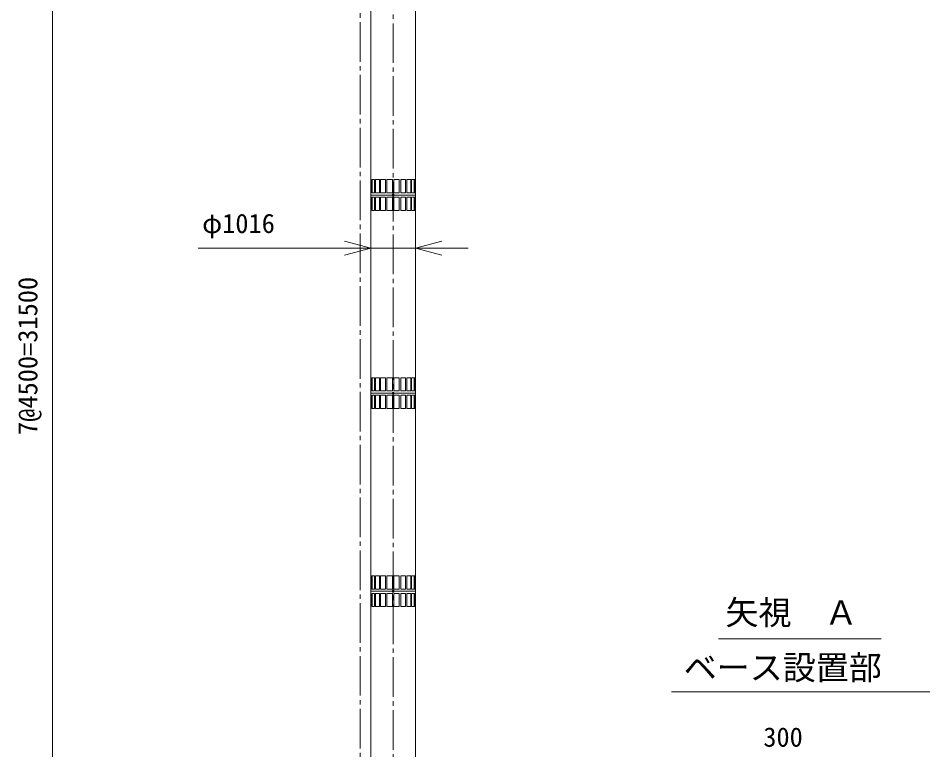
# Model space of a CAD drawing. Units: millimetres, scale not verified. Extents: x -27556 to 27590, y -36412 to 39687.
# Drawn here: x -27442 to -6736, y -14845 to 1772 of the extents above; entities that cross this region are included whole.
import ezdxf
from ezdxf.enums import TextEntityAlignment as Align

# ---------------------------------------------------------------- set-up
doc = ezdxf.new("R2010")
doc.units = ezdxf.units.MM
doc.header["$LTSCALE"] = 100
doc.header["$PDMODE"] = 32
doc.header["$PDSIZE"] = 50
doc.linetypes.add('CHAIN2', pattern=[12, 9, -1, 1, -1])
for name, color, linetype, lineweight in [('0-3_05 寸法', 7, 'Continuous', 18), ('0-4_10 当社外形線', 7, 'Continuous', 18), ('0-5_12 当社中心線', 7, 'CHAIN2', 18)]:
    doc.layers.add(name, color=color, linetype=linetype, lineweight=lineweight)
doc.styles.add('ＭＳ ゴシック', font='')
doc.styles.get('ＭＳ ゴシック').set_extended_font_data('MS Gothic')

msp = doc.modelspace()

# ---------------------------------------------------------------- linework, layer by layer
at = {"layer": '0-3_05 寸法'}
for p, q in [((-26665.5, 10656.1), (-26665.5, -19643.9)), ((-19434.3, -3971.5), (-19434.3, -3300.3)), ((-18418.3, -4193.9), (-18418.3, -3300.3)), ((-20034.3, -3450.3), (-23354.3, -3450.3)), ((-19434.3, -3450.3), (-20034.3, -3450.3)), ((-18418.3, -3450.3), (-19434.3, -3450.3)), ((-18418.3, -3450.3), (-17818.3, -3450.3)), ((-17818.3, -3450.3), (-17218.3, -3450.3)), ((-11533.7, -12328.4), (-7842.4, -12328.4)), ((-12599.8, -13528.4), (-6736.1, -13528.4))]:
    msp.add_line(p, q, dxfattribs=at)
for points in [[(-20034.3, -3289.5), (-19434.3, -3450.3), (-20034.3, -3611.1)], [(-17818.3, -3611.1), (-18418.3, -3450.3), (-17818.3, -3289.5)]]:
    msp.add_lwpolyline(points, dxfattribs=at)
at = {"layer": '0-4_10 当社外形線'}
for points in [[(-19434.3, -2243.9), (-18418.3, -2243.9), (-18418.3, 2256.1), (-19434.3, 2256.1)], [(-19347.4, -1893.9), (-19347.4, -2193.9), (-19403.7, -2193.9), (-19403.7, -1893.9)], [(-19239, -1893.9), (-19239, -2193.9), (-19326.6, -2193.9), (-19326.6, -1893.9)], [(-19100, -1893.9), (-19100, -2193.9), (-19210.4, -2193.9), (-19210.4, -1893.9)], [(-18944, -1893.9), (-18944, -2193.9), (-19066.3, -2193.9), (-19066.3, -1893.9)], [(-18908.6, -1893.9), (-18908.6, -2193.9), (-18786.3, -2193.9), (-18786.3, -1893.9)], [(-18752.5, -1893.9), (-18752.5, -2193.9), (-18642.2, -2193.9), (-18642.2, -1893.9)], [(-18613.5, -1893.9), (-18613.5, -2193.9), (-18526, -2193.9), (-18526, -1893.9)], [(-18505.1, -1893.9), (-18505.1, -2193.9), (-18448.9, -2193.9), (-18448.9, -1893.9)], [(-19434.3, -6743.9), (-18418.3, -6743.9), (-18418.3, -2243.9), (-19434.3, -2243.9)], [(-19347.4, -2293.9), (-19347.4, -2593.9), (-19403.7, -2593.9), (-19403.7, -2293.9)], [(-19239, -2293.9), (-19239, -2593.9), (-19326.6, -2593.9), (-19326.6, -2293.9)], [(-19100, -2293.9), (-19100, -2593.9), (-19210.4, -2593.9), (-19210.4, -2293.9)], [(-18944, -2293.9), (-18944, -2593.9), (-19066.3, -2593.9), (-19066.3, -2293.9)], [(-18908.6, -2293.9), (-18908.6, -2593.9), (-18786.3, -2593.9), (-18786.3, -2293.9)], [(-18752.5, -2293.9), (-18752.5, -2593.9), (-18642.2, -2593.9), (-18642.2, -2293.9)], [(-18613.5, -2293.9), (-18613.5, -2593.9), (-18526, -2593.9), (-18526, -2293.9)], [(-18505.1, -2293.9), (-18505.1, -2593.9), (-18448.9, -2593.9), (-18448.9, -2293.9)], [(-19347.4, -6393.9), (-19347.4, -6693.9), (-19403.7, -6693.9), (-19403.7, -6393.9)], [(-19239, -6393.9), (-19239, -6693.9), (-19326.6, -6693.9), (-19326.6, -6393.9)], [(-19100, -6393.9), (-19100, -6693.9), (-19210.4, -6693.9), (-19210.4, -6393.9)], [(-18944, -6393.9), (-18944, -6693.9), (-19066.3, -6693.9), (-19066.3, -6393.9)], [(-18908.6, -6393.9), (-18908.6, -6693.9), (-18786.3, -6693.9), (-18786.3, -6393.9)], [(-18752.5, -6393.9), (-18752.5, -6693.9), (-18642.2, -6693.9), (-18642.2, -6393.9)], [(-18613.5, -6393.9), (-18613.5, -6693.9), (-18526, -6693.9), (-18526, -6393.9)], [(-18505.1, -6393.9), (-18505.1, -6693.9), (-18448.9, -6693.9), (-18448.9, -6393.9)], [(-19434.3, -11243.9), (-18418.3, -11243.9), (-18418.3, -6743.9), (-19434.3, -6743.9)], [(-19347.4, -6793.9), (-19347.4, -7093.9), (-19403.7, -7093.9), (-19403.7, -6793.9)], [(-19239, -6793.9), (-19239, -7093.9), (-19326.6, -7093.9), (-19326.6, -6793.9)], [(-19100, -6793.9), (-19100, -7093.9), (-19210.4, -7093.9), (-19210.4, -6793.9)], [(-18944, -6793.9), (-18944, -7093.9), (-19066.3, -7093.9), (-19066.3, -6793.9)], [(-18908.6, -6793.9), (-18908.6, -7093.9), (-18786.3, -7093.9), (-18786.3, -6793.9)], [(-18752.5, -6793.9), (-18752.5, -7093.9), (-18642.2, -7093.9), (-18642.2, -6793.9)], [(-18613.5, -6793.9), (-18613.5, -7093.9), (-18526, -7093.9), (-18526, -6793.9)], [(-18505.1, -6793.9), (-18505.1, -7093.9), (-18448.9, -7093.9), (-18448.9, -6793.9)], [(-19347.4, -10893.9), (-19347.4, -11193.9), (-19403.7, -11193.9), (-19403.7, -10893.9)], [(-19239, -10893.9), (-19239, -11193.9), (-19326.6, -11193.9), (-19326.6, -10893.9)], [(-19100, -10893.9), (-19100, -11193.9), (-19210.4, -11193.9), (-19210.4, -10893.9)], [(-18944, -10893.9), (-18944, -11193.9), (-19066.3, -11193.9), (-19066.3, -10893.9)], [(-18908.6, -10893.9), (-18908.6, -11193.9), (-18786.3, -11193.9), (-18786.3, -10893.9)], [(-18752.5, -10893.9), (-18752.5, -11193.9), (-18642.2, -11193.9), (-18642.2, -10893.9)], [(-18613.5, -10893.9), (-18613.5, -11193.9), (-18526, -11193.9), (-18526, -10893.9)], [(-18505.1, -10893.9), (-18505.1, -11193.9), (-18448.9, -11193.9), (-18448.9, -10893.9)], [(-19434.3, -15743.9), (-18418.3, -15743.9), (-18418.3, -11243.9), (-19434.3, -11243.9)], [(-19347.4, -11293.9), (-19347.4, -11593.9), (-19403.7, -11593.9), (-19403.7, -11293.9)], [(-19239, -11293.9), (-19239, -11593.9), (-19326.6, -11593.9), (-19326.6, -11293.9)], [(-19100, -11293.9), (-19100, -11593.9), (-19210.4, -11593.9), (-19210.4, -11293.9)], [(-18944, -11293.9), (-18944, -11593.9), (-19066.3, -11593.9), (-19066.3, -11293.9)], [(-18908.6, -11293.9), (-18908.6, -11593.9), (-18786.3, -11593.9), (-18786.3, -11293.9)], [(-18752.5, -11293.9), (-18752.5, -11593.9), (-18642.2, -11593.9), (-18642.2, -11293.9)], [(-18613.5, -11293.9), (-18613.5, -11593.9), (-18526, -11593.9), (-18526, -11293.9)], [(-18505.1, -11293.9), (-18505.1, -11593.9), (-18448.9, -11593.9), (-18448.9, -11293.9)]]:
    msp.add_lwpolyline(points, close=True, dxfattribs=at)
for points in [[(-19434, -1893.9), (-19414.6, -1893.9), (-19414.6, -2193.9), (-19434, -2193.9)], [(-18418.6, -1893.9), (-18438, -1893.9), (-18438, -2193.9), (-18418.6, -2193.9)], [(-19434, -2293.9), (-19414.6, -2293.9), (-19414.6, -2593.9), (-19434, -2593.9)], [(-18418.6, -2293.9), (-18438, -2293.9), (-18438, -2593.9), (-18418.6, -2593.9)], [(-19434, -6393.9), (-19414.6, -6393.9), (-19414.6, -6693.9), (-19434, -6693.9)], [(-18418.6, -6393.9), (-18438, -6393.9), (-18438, -6693.9), (-18418.6, -6693.9)], [(-19434, -6793.9), (-19414.6, -6793.9), (-19414.6, -7093.9), (-19434, -7093.9)], [(-18418.6, -6793.9), (-18438, -6793.9), (-18438, -7093.9), (-18418.6, -7093.9)], [(-19434, -10893.9), (-19414.6, -10893.9), (-19414.6, -11193.9), (-19434, -11193.9)], [(-18418.6, -10893.9), (-18438, -10893.9), (-18438, -11193.9), (-18418.6, -11193.9)], [(-19434, -11293.9), (-19414.6, -11293.9), (-19414.6, -11593.9), (-19434, -11593.9)], [(-18418.6, -11293.9), (-18438, -11293.9), (-18438, -11593.9), (-18418.6, -11593.9)]]:
    msp.add_lwpolyline(points, dxfattribs=at)
for p in [(-18926.3, -2243.9), (-18926.3, -6743.9), (-18926.3, -11243.9)]:
    msp.add_point(p, dxfattribs=at)
at = {"layer": '0-5_12 当社中心線'}
for p, q in [((-18926.3, 11256.1), (-18926.3, -20903.9)), ((-19675.8, -19616), (-19674.7, 9446.1))]:
    msp.add_line(p, q, dxfattribs=at)

# ---------------------------------------------------------------- texts
at = {"layer": '0-3_05 寸法', "style": 'ＭＳ ゴシック'}
for s, height, p in [('φ1016', 439.9, (-23264.3, -3240.3)), ('矢視\u3000Ａ', 549.9, (-11375.9, -12167.4)), ('ベース設置部', 549.9, (-12325.9, -13417.4)), ('300', 439.9, (-10518.2, -14907.7))]:
    msp.add_text(s, height=height, dxfattribs=at).set_placement(p, align=Align.BOTTOM_LEFT)
msp.add_text('7@4500=31500', height=439.9, rotation=90, dxfattribs=at).set_placement((-26875.5, -7693.9), align=Align.BOTTOM_LEFT)

doc.saveas('drawing.dxf')
